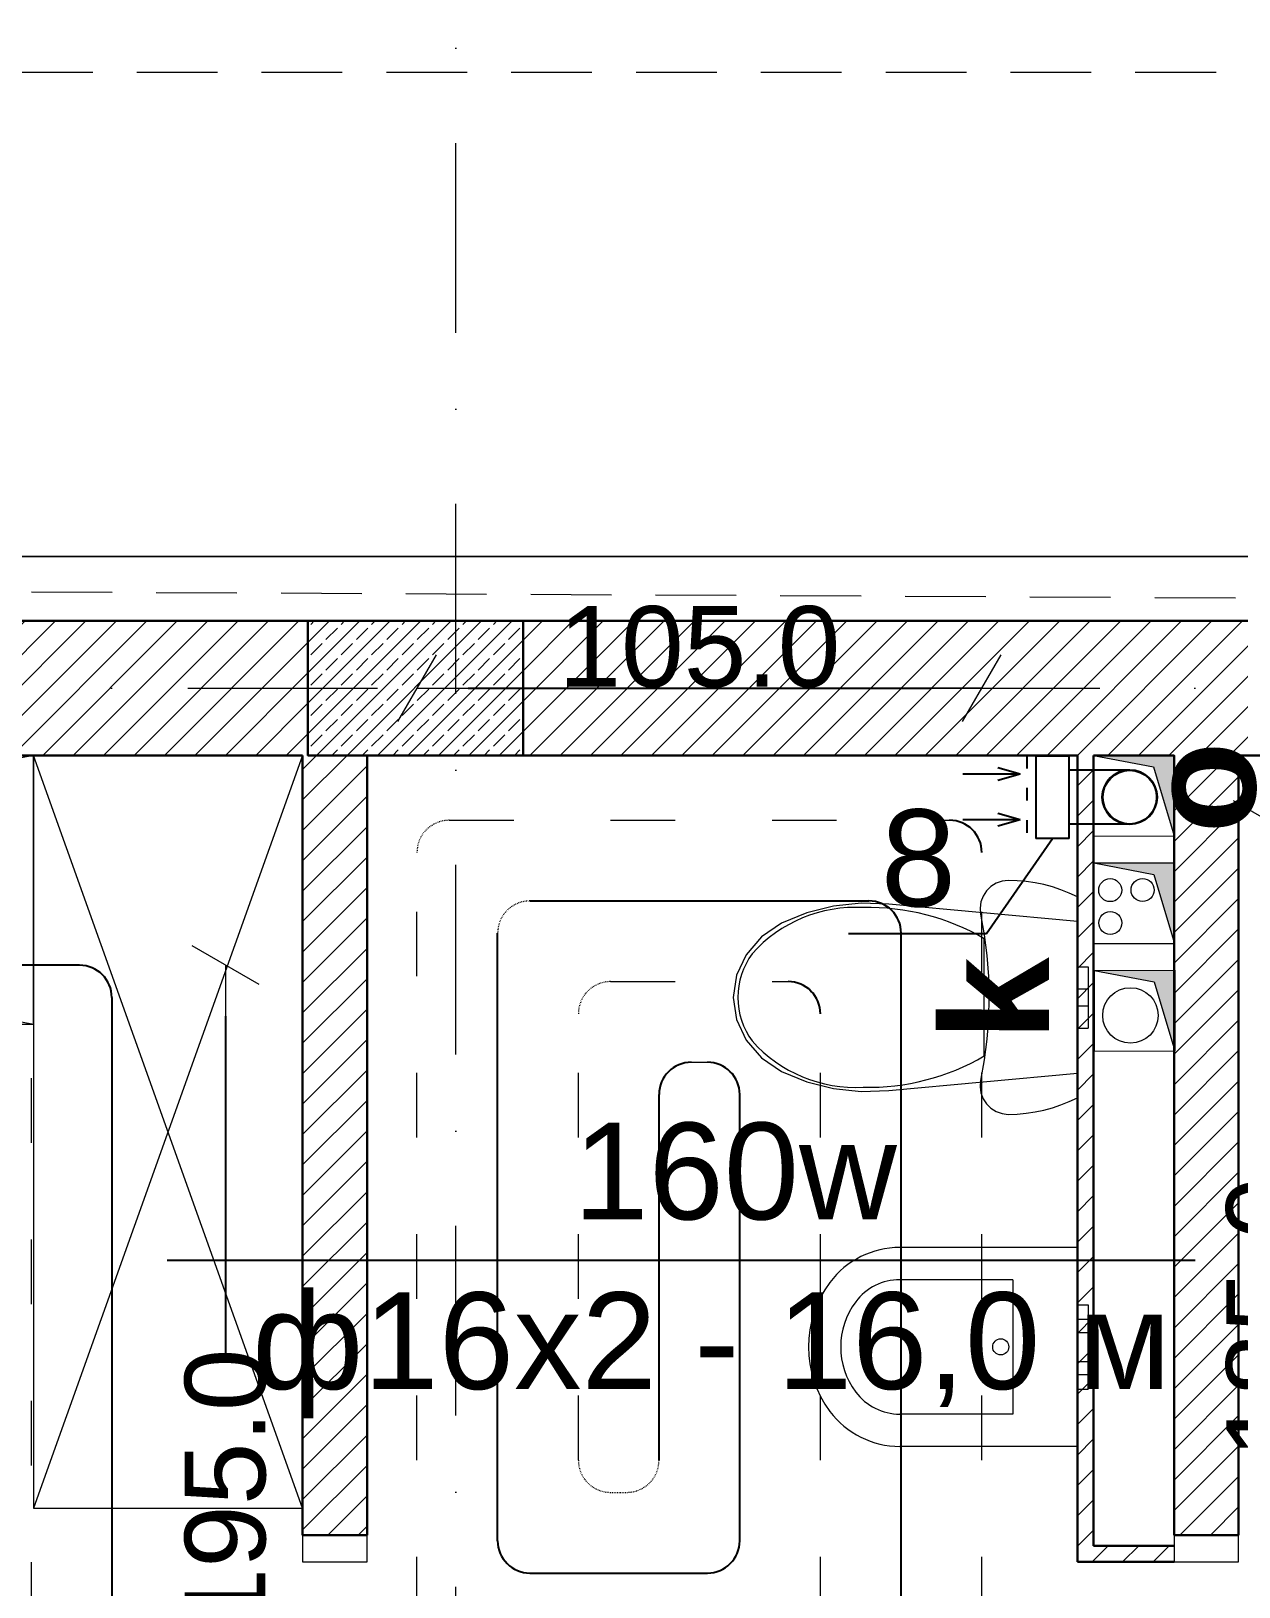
# Model space of a CAD drawing. Header units: centimetres. Extents: x 5906 to 32017, y -966 to 7982.
# Drawn here: x 16408.4 to 16632.9, y 5618.7 to 5908 of the extents above; entities that cross this region are included whole.
import ezdxf

# ---------------------------------------------------------------- set-up
doc = ezdxf.new("R2010")
doc.units = ezdxf.units.CM
doc.header["$MEASUREMENT"] = 0
for name, pattern in [('ACAD_ISO03W100', [30, 12, -18]), ('ACAD_ISO06W100', [37.5, 24, -3, 0.5, -3, 0.5, -3, 0.5, -3]), ('Dashed', [23.2, 15, -8.2]), ('Dot & Dashed', [67.027776, 35.277777, -17.638888, 0, -14.111111])]:
    doc.linetypes.add(name, pattern=pattern)
for name, color, linetype in [('ARCH', 7, 'Continuous'), ('OV2', 2, 'ACAD_ISO06W100'), ('OV_1', 2, 'Continuous'), ('размери', 7, 'Continuous')]:
    doc.layers.add(name, color=color, linetype=linetype)
for name, color, linetype, lineweight in [('fill_Pen_No__254', 254, 'Continuous', 13), ('fill_Pen_No__7', 7, 'Continuous', 5), ('fill_Pen_No__82', 253, 'Continuous', 13), ('OV_2', 2, 'ACAD_ISO03W100', 20), ('колони_Pen_No__1', 7, 'Continuous', 30), ('обзавеждане_Pen_No__4', 102, 'Continuous', 15), ('ОГРАНИЧИТЕЛНИ_ЛИНИИ_Pen_No__20', 1, 'Continuous', 13), ('оси_Pen_No__4', 102, 'Continuous', 15), ('отвори_Pen_No__5', 150, 'Continuous', 13), ('отвори_Pen_No__6', 5, 'Continuous', 13), ('плочи_Pen_No__41', 7, 'Continuous', 13), ('покрив_Pen_No__21', 7, 'Continuous', 13), ('стени_Pen_No__1', 7, 'Continuous', 30), ('стени_Pen_No__23', 30, 'Continuous', 13), ('стени_Pen_No__3', 30, 'Continuous', 20)]:
    doc.layers.add(name, color=color, linetype=linetype, lineweight=lineweight)
doc.styles.add('GENERATED_STYLE_1', font='arial.ttf')
doc.styles.add('GENERATED_STYLE_148', font='arial.ttf')
doc.styles.add('GENERATED_STYLE_5', font='arialbd.ttf')
doc.dimstyles.new('GENERATED_STYLE__1', dxfattribs={"dimtxt": 15, "dimasz": 9.5, "dimexe": 0.18, "dimexo": 0.0625, "dimgap": 0, "dimtad": 1, "dimdec": 1, "dimzin": 0, "dimdsep": 46, "dimtxsty": 'GENERATED_STYLE_1', "dimblk": 'ARROWHEAD_2', "dimblk1": 'ARROWHEAD_2', "dimblk2": 'ARROWHEAD_2', "dimcen": 0.09, "dimse1": 1, "dimse2": 1, "dimclrd": 151, "dimclre": 151, "dimclrt": 7, "dimazin": 0, "dimtfac": 1, "dimtdec": 4, "dimtmove": 0, "dimatfit": 3, "dimfxl": 1, "dimtolj": 1, "dimtzin": 0, "dimarcsym": 0})
doc.dimstyles.new('GENERATED_STYLE__2', dxfattribs={"dimtxt": 15, "dimasz": 9.5, "dimexe": 0.18, "dimexo": 0.0625, "dimgap": 0, "dimtad": 1, "dimtih": 1, "dimtoh": 1, "dimdec": 1, "dimzin": 0, "dimdsep": 46, "dimtxsty": 'GENERATED_STYLE_1', "dimblk": 'ARROWHEAD_2', "dimblk1": 'ARROWHEAD_2', "dimblk2": 'ARROWHEAD_2', "dimcen": 0.09, "dimse1": 1, "dimse2": 1, "dimclrd": 151, "dimclre": 151, "dimclrt": 7, "dimazin": 0, "dimtfac": 1, "dimtdec": 4, "dimtmove": 0, "dimatfit": 3, "dimfxl": 1, "dimtolj": 1, "dimtzin": 0, "dimarcsym": 0})
pattern_1 = [(45, (8612.932, 5097.604), (-2.8284271, 2.8284271), [])]

# ---------------------------------------------------------------- blocks, each defined once
blk = doc.blocks.new('ARROWHEAD_2')
at = {"color": 0, "linetype": 'Continuous', "lineweight": 0}
for p, q in [((-0.378, -0.655), (0.378, 0.655)), ((0, 0), (-1, 0))]:
    blk.add_line(p, q, dxfattribs=at)
blk = doc.blocks.new('*D521')
at = {"layer": 'DEFPOINTS', "color": 0, "linetype": 'Continuous', "transparency": 16777216}
for p in [(16352.37, 5773.28), (16991.62, 5773.28), (17002.12, 5603.28)]:
    blk.add_point(p, dxfattribs=at)
at = {"layer": 'размери', "color": 151, "linetype": 'Continuous', "lineweight": -2, "transparency": 16777216}
for p, q in [((16991.62, 5763.78), (16991.62, 5712.82)), ((16991.62, 5612.78), (16991.62, 5663.67))]:
    blk.add_line(p, q, dxfattribs=at)
at = {"layer": 'размери', "color": 151, "linetype": 'Continuous', "lineweight": -2, "transparency": 16777216, "xscale": 9.5, "yscale": 9.5, "zscale": 9.5}
for p, rotation in [((16991.62, 5773.28), 90), ((16991.62, 5603.28), 270)]:
    blk.add_blockref('ARROWHEAD_2', p, dxfattribs=dict(at, rotation=rotation))
at = {"layer": 'размери', "color": 7, "linetype": 'Continuous', "lineweight": 13, "transparency": 16777216, "insert": (16991.62, 5688.24), "char_height": 15, "attachment_point": 5, "rotation": 90, "style": 'GENERATED_STYLE_1'}
blk.add_mtext('\\A1;170.0', dxfattribs=at)
blk = doc.blocks.new('*D522')
at = {"layer": 'DEFPOINTS', "color": 0, "linetype": 'Continuous', "transparency": 16777216}
for p in [(16352.37, 5810.28), (16991.62, 5810.28), (16352.37, 5773.28)]:
    blk.add_point(p, dxfattribs=at)
at = {"layer": 'размери', "color": 151, "linetype": 'Continuous', "lineweight": -2, "transparency": 16777216}
blk.add_line((16991.62, 5782.78), (16991.62, 5800.78), dxfattribs=at)
at = {"layer": 'размери', "color": 151, "linetype": 'Continuous', "lineweight": -2, "transparency": 16777216, "xscale": 9.5, "yscale": 9.5, "zscale": 9.5}
for p, rotation in [((16991.62, 5810.28), 90), ((16991.62, 5773.28), 270)]:
    blk.add_blockref('ARROWHEAD_2', p, dxfattribs=dict(at, rotation=rotation))
at = {"layer": 'размери', "color": 7, "linetype": 'Continuous', "lineweight": 13, "transparency": 16777216, "insert": (16991.62, 5791.78), "char_height": 15, "attachment_point": 5, "rotation": 90, "style": 'GENERATED_STYLE_1'}
blk.add_mtext('\\A1;37.0', dxfattribs=at)
blk = doc.blocks.new('*D559')
at = {"layer": 'DEFPOINTS', "color": 0, "linetype": 'Continuous', "transparency": 16777216}
for p in [(17129.87, 6051.13), (17129.87, 5818.53), (15274.87, 5458.53)]:
    blk.add_point(p, dxfattribs=at)
at = {"layer": 'размери', "color": 151, "linetype": 'Continuous', "lineweight": -2, "transparency": 16777216}
blk.add_line((15284.37, 6051.13), (17120.37, 6051.13), dxfattribs=at)
at = {"layer": 'размери', "color": 151, "linetype": 'Continuous', "lineweight": -2, "transparency": 16777216, "xscale": 9.5, "yscale": 9.5, "zscale": 9.5, "rotation": 180}
blk.add_blockref('ARROWHEAD_2', (15274.87, 6051.13), dxfattribs=at)
at = {"layer": 'размери', "color": 151, "linetype": 'Continuous', "lineweight": -2, "transparency": 16777216, "xscale": 9.5, "yscale": 9.5, "zscale": 9.5}
blk.add_blockref('ARROWHEAD_2', (17129.87, 6051.13), dxfattribs=at)
at = {"layer": 'размери', "color": 7, "linetype": 'Continuous', "lineweight": 13, "transparency": 16777216, "insert": (16202.37, 6058.78), "char_height": 15, "attachment_point": 5, "style": 'GENERATED_STYLE_1'}
blk.add_mtext('\\A1;1855.0', dxfattribs=at)
blk = doc.blocks.new('*D561')
at = {"layer": 'DEFPOINTS', "color": 0, "linetype": 'Continuous', "transparency": 16777216}
for p in [(17129.87, 6021.13), (15574.87, 5818.53), (17129.87, 5818.53)]:
    blk.add_point(p, dxfattribs=at)
at = {"layer": 'размери', "color": 151, "linetype": 'Continuous', "lineweight": -2, "transparency": 16777216}
blk.add_line((15584.37, 6021.13), (17120.37, 6021.13), dxfattribs=at)
at = {"layer": 'размери', "color": 151, "linetype": 'Continuous', "lineweight": -2, "transparency": 16777216, "xscale": 9.5, "yscale": 9.5, "zscale": 9.5, "rotation": 180}
blk.add_blockref('ARROWHEAD_2', (15574.87, 6021.13), dxfattribs=at)
at = {"layer": 'размери', "color": 151, "linetype": 'Continuous', "lineweight": -2, "transparency": 16777216, "xscale": 9.5, "yscale": 9.5, "zscale": 9.5}
blk.add_blockref('ARROWHEAD_2', (17129.87, 6021.13), dxfattribs=at)
at = {"layer": 'размери', "color": 7, "linetype": 'Continuous', "lineweight": 13, "transparency": 16777216, "insert": (16352.37, 6028.78), "char_height": 15, "attachment_point": 5, "style": 'GENERATED_STYLE_1'}
blk.add_mtext('\\A1;1555.0', dxfattribs=at)
blk = doc.blocks.new('*D568')
at = {"layer": 'DEFPOINTS', "color": 0, "linetype": 'Continuous', "transparency": 16777216}
for p in [(16458.87, 5991.13), (16098.87, 5626.03), (16458.87, 5626.03)]:
    blk.add_point(p, dxfattribs=at)
at = {"layer": 'размери', "color": 151, "linetype": 'Continuous', "lineweight": -2, "transparency": 16777216}
blk.add_line((16108.37, 5991.13), (16449.37, 5991.13), dxfattribs=at)
at = {"layer": 'размери', "color": 151, "linetype": 'Continuous', "lineweight": -2, "transparency": 16777216, "xscale": 9.5, "yscale": 9.5, "zscale": 9.5, "rotation": 180}
blk.add_blockref('ARROWHEAD_2', (16098.87, 5991.13), dxfattribs=at)
at = {"layer": 'размери', "color": 151, "linetype": 'Continuous', "lineweight": -2, "transparency": 16777216, "xscale": 9.5, "yscale": 9.5, "zscale": 9.5}
blk.add_blockref('ARROWHEAD_2', (16458.87, 5991.13), dxfattribs=at)
at = {"layer": 'размери', "color": 7, "linetype": 'Continuous', "lineweight": 13, "transparency": 16777216, "insert": (16267.4, 5998.79), "char_height": 15, "attachment_point": 5, "style": 'GENERATED_STYLE_1'}
blk.add_mtext('\\A1;360.0', dxfattribs=at)
blk = doc.blocks.new('*D569')
at = {"layer": 'DEFPOINTS', "color": 0, "linetype": 'Continuous', "transparency": 16777216}
for p in [(16470.87, 5991.13), (16458.87, 5626.03), (16470.87, 5626.03)]:
    blk.add_point(p, dxfattribs=at)
at = {"layer": 'размери', "color": 151, "linetype": 'Continuous', "lineweight": -2, "transparency": 16777216}
for p, q in [((16449.37, 5991.13), (16402.37, 5991.13)), ((16470.87, 5991.13), (16458.87, 5991.13)), ((16480.37, 5991.13), (16489.87, 5991.13))]:
    blk.add_line(p, q, dxfattribs=at)
at = {"layer": 'размери', "color": 151, "linetype": 'Continuous', "lineweight": -2, "transparency": 16777216, "xscale": 9.5, "yscale": 9.5, "zscale": 9.5}
blk.add_blockref('ARROWHEAD_2', (16458.87, 5991.13), dxfattribs=at)
at = {"layer": 'размери', "color": 151, "linetype": 'Continuous', "lineweight": -2, "transparency": 16777216, "xscale": 9.5, "yscale": 9.5, "zscale": 9.5, "rotation": 180}
blk.add_blockref('ARROWHEAD_2', (16470.87, 5991.13), dxfattribs=at)
at = {"layer": 'размери', "color": 7, "linetype": 'Continuous', "lineweight": 13, "transparency": 16777216, "insert": (16421.12, 5998.78), "char_height": 15, "attachment_point": 5, "style": 'GENERATED_STYLE_1'}
blk.add_mtext('\\A1;12.0', dxfattribs=at)
blk = doc.blocks.new('*D570')
at = {"layer": 'DEFPOINTS', "color": 0, "linetype": 'Continuous', "transparency": 16777216}
for p in [(16620.87, 5991.13), (16470.87, 5626.03), (16620.87, 5626.03)]:
    blk.add_point(p, dxfattribs=at)
at = {"layer": 'размери', "color": 151, "linetype": 'Continuous', "lineweight": -2, "transparency": 16777216}
blk.add_line((16480.37, 5991.13), (16611.37, 5991.13), dxfattribs=at)
at = {"layer": 'размери', "color": 151, "linetype": 'Continuous', "lineweight": -2, "transparency": 16777216, "xscale": 9.5, "yscale": 9.5, "zscale": 9.5, "rotation": 180}
blk.add_blockref('ARROWHEAD_2', (16470.87, 5991.13), dxfattribs=at)
at = {"layer": 'размери', "color": 151, "linetype": 'Continuous', "lineweight": -2, "transparency": 16777216, "xscale": 9.5, "yscale": 9.5, "zscale": 9.5}
blk.add_blockref('ARROWHEAD_2', (16620.87, 5991.13), dxfattribs=at)
at = {"layer": 'размери', "color": 7, "linetype": 'Continuous', "lineweight": 13, "transparency": 16777216, "insert": (16534.4, 5998.78), "char_height": 15, "attachment_point": 5, "style": 'GENERATED_STYLE_1'}
blk.add_mtext('\\A1;150.0', dxfattribs=at)
blk = doc.blocks.new('*D571')
at = {"layer": 'DEFPOINTS', "color": 0, "linetype": 'Continuous', "transparency": 16777216}
for p in [(16632.87, 5991.13), (16620.87, 5626.03), (16632.87, 5626.03)]:
    blk.add_point(p, dxfattribs=at)
at = {"layer": 'размери', "color": 151, "linetype": 'Continuous', "lineweight": -2, "transparency": 16777216}
for p, q in [((16611.37, 5991.13), (16564.37, 5991.13)), ((16632.87, 5991.13), (16620.87, 5991.13)), ((16642.37, 5991.13), (16651.87, 5991.13))]:
    blk.add_line(p, q, dxfattribs=at)
at = {"layer": 'размери', "color": 151, "linetype": 'Continuous', "lineweight": -2, "transparency": 16777216, "xscale": 9.5, "yscale": 9.5, "zscale": 9.5}
blk.add_blockref('ARROWHEAD_2', (16620.87, 5991.13), dxfattribs=at)
at = {"layer": 'размери', "color": 151, "linetype": 'Continuous', "lineweight": -2, "transparency": 16777216, "xscale": 9.5, "yscale": 9.5, "zscale": 9.5, "rotation": 180}
blk.add_blockref('ARROWHEAD_2', (16632.87, 5991.13), dxfattribs=at)
at = {"layer": 'размери', "color": 7, "linetype": 'Continuous', "lineweight": 13, "transparency": 16777216, "insert": (16583.12, 5998.78), "char_height": 15, "attachment_point": 5, "style": 'GENERATED_STYLE_1'}
blk.add_mtext('\\A1;12.0', dxfattribs=at)
blk = doc.blocks.new('*D572')
at = {"layer": 'DEFPOINTS', "color": 0, "linetype": 'Continuous', "transparency": 16777216}
for p in [(16822.87, 5991.13), (16632.87, 5626.03), (16822.87, 5626.03)]:
    blk.add_point(p, dxfattribs=at)
at = {"layer": 'размери', "color": 151, "linetype": 'Continuous', "lineweight": -2, "transparency": 16777216}
blk.add_line((16642.37, 5991.13), (16813.37, 5991.13), dxfattribs=at)
at = {"layer": 'размери', "color": 151, "linetype": 'Continuous', "lineweight": -2, "transparency": 16777216, "xscale": 9.5, "yscale": 9.5, "zscale": 9.5, "rotation": 180}
blk.add_blockref('ARROWHEAD_2', (16632.87, 5991.13), dxfattribs=at)
at = {"layer": 'размери', "color": 151, "linetype": 'Continuous', "lineweight": -2, "transparency": 16777216, "xscale": 9.5, "yscale": 9.5, "zscale": 9.5}
blk.add_blockref('ARROWHEAD_2', (16822.87, 5991.13), dxfattribs=at)
at = {"layer": 'размери', "color": 7, "linetype": 'Continuous', "lineweight": 13, "transparency": 16777216, "insert": (16716.4, 5998.78), "char_height": 15, "attachment_point": 5, "style": 'GENERATED_STYLE_1'}
blk.add_mtext('\\A1;190.0', dxfattribs=at)
blk = doc.blocks.new('*D580')
at = {"layer": 'DEFPOINTS', "color": 0, "linetype": 'Continuous', "transparency": 16777216}
for p in [(16677.87, 5961.13), (15799.87, 5830.53), (16677.87, 5830.53)]:
    blk.add_point(p, dxfattribs=at)
at = {"layer": 'размери', "color": 151, "linetype": 'Continuous', "lineweight": -2, "transparency": 16777216}
blk.add_line((15809.37, 5961.13), (16668.37, 5961.13), dxfattribs=at)
at = {"layer": 'размери', "color": 151, "linetype": 'Continuous', "lineweight": -2, "transparency": 16777216, "xscale": 9.5, "yscale": 9.5, "zscale": 9.5, "rotation": 180}
blk.add_blockref('ARROWHEAD_2', (15799.87, 5961.13), dxfattribs=at)
at = {"layer": 'размери', "color": 151, "linetype": 'Continuous', "lineweight": -2, "transparency": 16777216, "xscale": 9.5, "yscale": 9.5, "zscale": 9.5}
blk.add_blockref('ARROWHEAD_2', (16677.87, 5961.13), dxfattribs=at)
at = {"layer": 'размери', "color": 7, "linetype": 'Continuous', "lineweight": 13, "transparency": 16777216, "insert": (16238.84, 5968.78), "char_height": 15, "attachment_point": 5, "style": 'GENERATED_STYLE_1'}
blk.add_mtext('\\A1;878.0', dxfattribs=at)
blk = doc.blocks.new('*D651')
at = {"layer": 'DEFPOINTS', "color": 0, "linetype": 'Continuous', "transparency": 16777216}
for p in [(14830.2, 5798.28), (15527.74, 5798.28), (16427.74, 4323.28)]:
    blk.add_point(p, dxfattribs=at)
at = {"layer": 'размери', "color": 151, "linetype": 'Continuous', "lineweight": -2, "transparency": 16777216}
for p, q in [((14830.2, 5788.78), (14830.2, 5091.18)), ((14830.2, 4332.78), (14830.2, 5030.37))]:
    blk.add_line(p, q, dxfattribs=at)
at = {"layer": 'размери', "color": 151, "linetype": 'Continuous', "lineweight": -2, "transparency": 16777216, "xscale": 9.5, "yscale": 9.5, "zscale": 9.5}
for p, rotation in [((14830.2, 5798.28), 90), ((14830.2, 4323.28), 270)]:
    blk.add_blockref('ARROWHEAD_2', p, dxfattribs=dict(at, rotation=rotation))
at = {"layer": 'размери', "color": 7, "linetype": 'Continuous', "lineweight": 13, "transparency": 16777216, "insert": (14830.2, 5060.77), "char_height": 15, "attachment_point": 5, "rotation": 90, "style": 'GENERATED_STYLE_1'}
blk.add_mtext('\\A1;1475.0', dxfattribs=at)
blk = doc.blocks.new('*D913')
at = {"layer": 'DEFPOINTS', "color": 0, "linetype": 'Continuous', "transparency": 16777216}
for p in [(16579.14, 5761.22), (16638.17, 5761.22), (16579.14, 5576.22)]:
    blk.add_point(p, dxfattribs=at)
at = {"layer": 'размери', "color": 151, "linetype": 'Continuous', "lineweight": -2, "transparency": 16777216}
for p, q in [((16638.17, 5751.72), (16638.17, 5693.3)), ((16638.17, 5585.72), (16638.17, 5644.14))]:
    blk.add_line(p, q, dxfattribs=at)
at = {"layer": 'размери', "color": 151, "linetype": 'Continuous', "lineweight": -2, "transparency": 16777216, "xscale": 9.5, "yscale": 9.5, "zscale": 9.5}
for p, rotation in [((16638.17, 5761.22), 90), ((16638.17, 5576.22), 270)]:
    blk.add_blockref('ARROWHEAD_2', p, dxfattribs=dict(at, rotation=rotation))
at = {"layer": 'размери', "color": 7, "linetype": 'Continuous', "lineweight": 13, "transparency": 16777216, "insert": (16638.17, 5668.72), "char_height": 15, "attachment_point": 5, "rotation": 90, "style": 'GENERATED_STYLE_1'}
blk.add_mtext('\\A1;185.0', dxfattribs=at)
blk = doc.blocks.new('*D914')
at = {"layer": 'DEFPOINTS', "color": 0, "linetype": 'Continuous', "transparency": 16777216}
for p in [(16417.43, 5734.26), (16444.58, 5734.26), (16417.43, 5539.26)]:
    blk.add_point(p, dxfattribs=at)
at = {"layer": 'размери', "color": 151, "linetype": 'Continuous', "lineweight": -2, "transparency": 16777216}
for p, q in [((16444.58, 5724.76), (16444.58, 5661.33)), ((16444.58, 5548.76), (16444.58, 5612.18))]:
    blk.add_line(p, q, dxfattribs=at)
at = {"layer": 'размери', "color": 151, "linetype": 'Continuous', "lineweight": -2, "transparency": 16777216, "xscale": 9.5, "yscale": 9.5, "zscale": 9.5}
for p, rotation in [((16444.58, 5734.26), 90), ((16444.58, 5539.26), 270)]:
    blk.add_blockref('ARROWHEAD_2', p, dxfattribs=dict(at, rotation=rotation))
at = {"layer": 'размери', "color": 7, "linetype": 'Continuous', "lineweight": 13, "transparency": 16777216, "insert": (16444.58, 5636.76), "char_height": 15, "attachment_point": 5, "rotation": 90, "style": 'GENERATED_STYLE_1'}
blk.add_mtext('\\A1;195.0', dxfattribs=at)
blk = doc.blocks.new('*D915')
at = {"layer": 'DEFPOINTS', "color": 0, "linetype": 'Continuous', "transparency": 16777216}
for p in [(16585.14, 5785.78), (16480.14, 5755.22), (16585.14, 5755.22)]:
    blk.add_point(p, dxfattribs=at)
at = {"layer": 'размери', "color": 151, "linetype": 'Continuous', "lineweight": -2, "transparency": 16777216}
blk.add_line((16489.64, 5785.78), (16575.64, 5785.78), dxfattribs=at)
at = {"layer": 'размери', "color": 151, "linetype": 'Continuous', "lineweight": -2, "transparency": 16777216, "xscale": 9.5, "yscale": 9.5, "zscale": 9.5, "rotation": 180}
blk.add_blockref('ARROWHEAD_2', (16480.14, 5785.78), dxfattribs=at)
at = {"layer": 'размери', "color": 151, "linetype": 'Continuous', "lineweight": -2, "transparency": 16777216, "xscale": 9.5, "yscale": 9.5, "zscale": 9.5}
blk.add_blockref('ARROWHEAD_2', (16585.14, 5785.78), dxfattribs=at)
at = {"layer": 'размери', "color": 7, "linetype": 'Continuous', "lineweight": 13, "transparency": 16777216, "insert": (16532.64, 5793.44), "char_height": 15, "attachment_point": 5, "style": 'GENERATED_STYLE_1'}
blk.add_mtext('\\A1;105.0', dxfattribs=at)

msp = doc.modelspace()

# ---------------------------------------------------------------- hatches: boundary and pattern name
at = {"layer": 'fill_Pen_No__254', "linetype": 'Continuous', "lineweight": 13}
for points in [[(16605.874, 5773.281), (16617.082, 5771.162), (16620.922, 5758.328), (16620.874, 5773.328)], [(16605.938, 5753.281), (16617.146, 5751.163), (16620.985, 5738.329), (16620.938, 5753.328)], [(16606.001, 5733.281), (16617.209, 5731.163), (16621.049, 5718.329), (16621.001, 5733.329)]]:
    msp.add_hatch(color=254, dxfattribs=at).paths.add_polyline_path(points)
at = {"layer": 'fill_Pen_No__7', "linetype": 'Continuous', "lineweight": 5}
h = msp.add_hatch(dxfattribs=at)
h.set_pattern_fill('SOLID___DASHED', style=0, pattern_type=2)
h.set_pattern_definition([(45, (8612.932, 5097.604), (-2.8284271, 2.8284271), []), (45, (8611.5178, 5099.018), (-2.8284271, 2.8284271), [3, -1])])
h.paths.add_polyline_path([(16459.874, 5798.283), (16459.874, 5773.283), (16499.874, 5773.283), (16499.874, 5798.283)])
at = {"layer": 'fill_Pen_No__82', "linetype": 'Continuous', "lineweight": 13}
h = msp.add_hatch(dxfattribs=at)
h.set_pattern_fill('COMMON_BRICK', color=253, style=0, pattern_type=2)
h.set_pattern_definition(pattern_1)
h.paths.add_polyline_path([(16098.874, 5773.283), (16459.874, 5773.283), (16459.874, 5798.283), (16098.874, 5798.283)])
h = msp.add_hatch(dxfattribs=at)
h.set_pattern_fill('COMMON_BRICK', color=253, style=0, pattern_type=2)
h.set_pattern_definition(pattern_1)
h.paths.add_polyline_path([(16499.874, 5773.283), (16677.872, 5773.283), (16677.872, 5798.283), (16499.874, 5798.283)])
h = msp.add_hatch(dxfattribs=at)
h.set_pattern_fill('COMMON_BRICK', color=253, style=0, pattern_type=2)
h.set_pattern_definition(pattern_1)
h.paths.add_polyline_path([(16458.874, 5628.283), (16470.874, 5628.283), (16470.874, 5773.283), (16458.874, 5773.283)])
h = msp.add_hatch(dxfattribs=at)
h.set_pattern_fill('COMMON_BRICK', color=253, style=0, pattern_type=2)
h.set_pattern_definition(pattern_1)
h.paths.add_polyline_path([(16602.914, 5773.283), (16602.913, 5626.283), (16605.913, 5626.283), (16605.914, 5773.283)])
h = msp.add_hatch(dxfattribs=at)
h.set_pattern_fill('COMMON_BRICK', color=253, style=0, pattern_type=2)
h.set_pattern_definition(pattern_1)
h.paths.add_polyline_path([(16632.874, 5773.283), (16620.874, 5773.283), (16620.874, 5628.283), (16632.874, 5628.283)])
h = msp.add_hatch(dxfattribs=at)
h.set_pattern_fill('COMMON_BRICK', color=253, style=0, pattern_type=2)
h.set_pattern_definition(pattern_1)
h.paths.add_polyline_path([(16605.913, 5626.283), (16602.913, 5623.283), (16605.913, 5623.283)])
h = msp.add_hatch(dxfattribs=at)
h.set_pattern_fill('COMMON_BRICK', color=253, style=0, pattern_type=2)
h.set_pattern_definition(pattern_1)
h.paths.add_polyline_path([(16602.913, 5626.283), (16602.913, 5623.283), (16605.913, 5626.283)])
h = msp.add_hatch(dxfattribs=at)
h.set_pattern_fill('COMMON_BRICK', color=253, style=0, pattern_type=2)
h.set_pattern_definition(pattern_1)
h.paths.add_polyline_path([(16605.913, 5623.283), (16620.874, 5623.283), (16620.874, 5626.283), (16605.913, 5626.283)])

# ---------------------------------------------------------------- linework, layer by layer
at = {"layer": 'ARCH', "linetype": 'ByBlock'}
for p, q in [((16592.27, 5769.79), (16581.628, 5769.79)), ((16592.27, 5769.79), (16588.15, 5770.992)), ((16592.27, 5769.79), (16588.15, 5768.588)), ((16592.27, 5761.306), (16581.628, 5761.306)), ((16592.27, 5761.306), (16588.15, 5762.508)), ((16592.27, 5761.306), (16588.15, 5760.104)), ((16585.988, 5740.135), (16598.289, 5757.833)), ((16560.372, 5740.15), (16585.988, 5740.135)), ((16624.822, 5679.378), (16433.707, 5679.378))]:
    msp.add_line(p, q, dxfattribs=at)
at = {"layer": 'OV2', "linetype": 'ACAD_ISO03W100', "ltscale": 0.2}
msp.add_line((16593.483, 5773.266), (16593.483, 5758.287), dxfattribs=at)
at = {"layer": 'OV_1'}
for p, q in [((16595.2, 5773.213), (16595.2, 5757.833)), ((16595.2, 5773.213), (16601.379, 5773.213)), ((16601.379, 5757.833), (16601.379, 5773.213)), ((16612.636, 5770.523), (16601.379, 5770.523)), ((16612.636, 5760.524), (16601.379, 5760.524)), ((16601.379, 5757.833), (16595.2, 5757.833)), ((16501.144, 5746.221), (16564.144, 5746.221)), ((16495.144, 5627.221), (16495.144, 5740.221)), ((16570.144, 5597.221), (16570.144, 5740.221)), ((16417.427, 5734.257), (16129.427, 5734.257)), ((16423.427, 5728.257), (16423.427, 5545.257)), ((16525.144, 5642.221), (16525.144, 5710.221)), ((16540.144, 5627.221), (16540.144, 5710.221)), ((16501.144, 5621.221), (16534.144, 5621.221))]:
    msp.add_line(p, q, dxfattribs=at)
msp.add_circle((16612.635, 5765.523), 5, dxfattribs=at)
for centre, start, end in [((16579.144, 5755.221), 0, 90), ((16564.144, 5740.221), 0, 90), ((16417.427, 5728.257), 0, 90), ((16549.144, 5725.221), 0, 90), ((16531.144, 5710.221), 90, 180), ((16534.144, 5710.221), 0, 90), ((16501.144, 5627.221), 180, 270), ((16534.144, 5627.221), 270, 0)]:
    msp.add_arc(centre, 6, start, end, dxfattribs=at)
at = {"layer": 'OV_2', "linetype": 'ACAD_ISO03W100'}
for p, q in [((16486.144, 5761.221), (16579.144, 5761.221)), ((16480.144, 5612.221), (16480.144, 5755.221)), ((16585.144, 5582.221), (16585.144, 5755.221)), ((16516.144, 5731.221), (16549.144, 5731.221)), ((16510.144, 5642.221), (16510.144, 5725.221)), ((16555.144, 5612.221), (16555.144, 5725.221)), ((16531.144, 5716.221), (16534.144, 5716.221)), ((16408.427, 5713.257), (16408.427, 5560.257))]:
    msp.add_line(p, q, dxfattribs=at)
at = {"layer": 'OV_2', "ltscale": 0.01}
msp.add_line((16516.144, 5636.221), (16519.144, 5636.221), dxfattribs=at)
at = {"layer": 'OV_2', "linetype": 'ACAD_ISO03W100', "ltscale": 0.01}
for centre, start, end in [((16486.144, 5755.221), 90, 180), ((16501.144, 5740.221), 90, 180), ((16516.144, 5725.221), 90, 180), ((16516.144, 5642.221), 180, 270), ((16519.144, 5642.221), 270, 0)]:
    msp.add_arc(centre, 6, start, end, dxfattribs=at)
at = {"layer": 'колони_Pen_No__1', "color": 7, "linetype": 'Continuous', "lineweight": 30}
msp.add_lwpolyline([(16459.874, 5798.283), (16499.874, 5798.283), (16499.874, 5773.283), (16459.874, 5773.283)], close=True, dxfattribs=at)
at = {"layer": 'обзавеждане_Pen_No__4', "color": 102, "linetype": 'Continuous', "lineweight": 15}
for p, q in [((16148.874, 5773.282), (16408.874, 5723.282)), ((16408.874, 5773.282), (16148.874, 5723.282)), ((16458.874, 5773.283), (16408.874, 5633.283)), ((16458.874, 5633.283), (16408.874, 5773.283)), ((16585.609, 5728.281), (16585.609, 5739.175)), ((16602.914, 5733.981), (16602.914, 5732.311)), ((16602.914, 5733.981), (16604.914, 5733.981)), ((16602.914, 5732.311), (16602.914, 5729.881)), ((16604.914, 5733.981), (16604.914, 5732.311)), ((16604.914, 5732.311), (16604.914, 5729.881)), ((16602.914, 5729.881), (16602.914, 5729.412)), ((16602.914, 5729.881), (16604.914, 5729.881)), ((16602.914, 5729.412), (16602.914, 5728.281)), ((16604.914, 5729.881), (16604.914, 5729.412)), ((16604.914, 5729.412), (16604.914, 5728.281)), ((16585.609, 5717.387), (16585.609, 5728.281)), ((16602.914, 5728.281), (16602.914, 5727.149)), ((16602.914, 5727.149), (16602.914, 5726.681)), ((16602.914, 5726.681), (16604.914, 5726.681)), ((16602.914, 5726.681), (16602.914, 5724.25)), ((16604.914, 5728.281), (16604.914, 5727.149)), ((16604.914, 5727.149), (16604.914, 5726.681)), ((16604.914, 5726.681), (16604.914, 5724.25)), ((16602.914, 5724.25), (16602.914, 5722.581)), ((16604.914, 5724.25), (16604.914, 5722.581)), ((16602.914, 5722.581), (16604.914, 5722.581)), ((16602.913, 5681.783), (16569.913, 5681.783)), ((16602.913, 5644.783), (16602.913, 5681.783)), ((16590.913, 5675.783), (16569.913, 5675.783)), ((16590.913, 5675.783), (16590.913, 5650.783)), ((16602.913, 5671.133), (16602.913, 5670.737)), ((16602.913, 5671.133), (16604.913, 5671.133)), ((16602.913, 5670.737), (16602.913, 5669.783)), ((16604.913, 5671.133), (16604.913, 5670.737)), ((16604.913, 5670.737), (16604.913, 5669.783)), ((16602.913, 5669.783), (16602.913, 5668.828)), ((16602.913, 5668.828), (16602.913, 5668.433)), ((16602.913, 5668.433), (16604.913, 5668.433)), ((16604.913, 5669.783), (16604.913, 5668.828)), ((16604.913, 5668.828), (16604.913, 5668.433)), ((16602.913, 5665.983), (16602.913, 5665.192)), ((16602.913, 5665.983), (16604.913, 5665.983)), ((16602.913, 5665.192), (16602.913, 5663.283)), ((16604.913, 5665.983), (16604.913, 5665.192)), ((16604.913, 5665.192), (16604.913, 5663.283)), ((16602.913, 5663.283), (16602.913, 5661.374)), ((16604.913, 5663.283), (16604.913, 5661.374)), ((16602.913, 5661.374), (16602.913, 5660.583)), ((16602.913, 5660.583), (16604.913, 5660.583)), ((16604.913, 5661.374), (16604.913, 5660.583)), ((16602.913, 5658.133), (16602.913, 5657.737)), ((16602.913, 5658.133), (16604.913, 5658.133)), ((16602.913, 5657.737), (16602.913, 5656.783)), ((16602.913, 5656.783), (16602.913, 5655.828)), ((16604.913, 5658.133), (16604.913, 5657.737)), ((16604.913, 5657.737), (16604.913, 5656.783)), ((16604.913, 5656.783), (16604.913, 5655.828)), ((16602.913, 5655.828), (16602.913, 5655.433)), ((16602.913, 5655.433), (16604.913, 5655.433)), ((16604.913, 5655.828), (16604.913, 5655.433)), ((16590.913, 5650.783), (16569.913, 5650.783)), ((16602.913, 5644.783), (16569.913, 5644.783))]:
    msp.add_line(p, q, dxfattribs=at)
for points in [[(16408.874, 5773.282), (16148.874, 5773.282), (16148.874, 5723.282), (16408.874, 5723.282)], [(16458.874, 5633.283), (16458.874, 5773.283), (16408.874, 5773.283), (16408.874, 5633.283)], [(16602.914, 5746.958), (16601.406, 5747.668), (16599.86, 5748.288), (16598.279, 5748.817), (16596.671, 5749.252), (16595.04, 5749.592), (16593.391, 5749.835), (16591.731, 5749.982), (16590.066, 5750.031), (16588.913, 5749.903), (16587.815, 5749.524), (16586.828, 5748.914), (16585.999, 5748.102), (16585.368, 5747.127), (16584.967, 5746.038), (16584.815, 5744.887), (16584.919, 5743.731), (16585.597, 5739.902), (16586.082, 5736.045), (16586.374, 5732.168), (16586.472, 5728.281), (16586.374, 5724.394), (16586.082, 5720.517), (16585.597, 5716.659), (16584.919, 5712.831), (16584.815, 5711.675), (16584.967, 5710.524), (16585.368, 5709.435), (16585.999, 5708.46), (16586.828, 5707.648), (16587.815, 5707.038), (16588.913, 5706.659), (16590.066, 5706.531), (16591.731, 5706.58), (16593.391, 5706.726), (16595.04, 5706.97), (16596.671, 5707.31), (16598.279, 5707.745), (16599.86, 5708.273), (16601.406, 5708.894), (16602.914, 5709.604)], [(16557.571, 5745.223), (16552.596, 5743.983), (16547.903, 5742.081), (16544.183, 5739.521), (16541.331, 5736.217), (16539.535, 5732.386), (16538.914, 5728.281), (16539.535, 5724.176), (16541.331, 5720.345), (16544.183, 5717.041), (16547.903, 5714.481), (16552.596, 5712.579), (16557.571, 5711.338), (16562.706, 5710.79), (16567.875, 5710.946), (16602.914, 5714.183), (16602.914, 5742.378), (16567.875, 5745.616), (16562.706, 5745.772)]]:
    msp.add_lwpolyline(points, close=True, dxfattribs=at)
msp.add_circle((16588.663, 5663.283), 1.5, dxfattribs=at)
for centre, radius, start, end in [((16569.913, 5665.533), 16.25, 90, 143.1301), ((16572.913, 5663.283), 20, 143.1301, 216.8699), ((16569.913, 5665.533), 10.25, 90, 143.1301), ((16572.913, 5663.283), 14, 143.1301, 216.8699), ((16569.913, 5661.033), 10.25, 216.8699, 270), ((16569.913, 5661.033), 16.25, 216.8699, 270)]:
    msp.add_arc(centre, radius, start, end, dxfattribs=at)
for centre, major_axis, start_param, end_param in [((16561.683, 5719.335), (25.706, 0), 1.5150651, 2.4156537), ((16564.12, 5702.471), (42.552, 0), 1.0413916, 1.5944121), ((16553.638, 5728.2), (13.861, 0), 2.5090881, 3.1357319), ((16553.638, 5728.362), (13.861, 0), 3.1474535, 3.7740973), ((16561.683, 5737.227), (25.706, 0), 3.8675279, 4.7681164), ((16564.12, 5754.09), (42.552, 0), 4.6887709, 5.2417914)]:
    msp.add_ellipse(centre, major_axis=major_axis, ratio=0.9993766, start_param=start_param, end_param=end_param, dxfattribs=at)
at = {"layer": 'ОГРАНИЧИТЕЛНИ_ЛИНИИ_Pen_No__20', "color": 1, "linetype": 'Dashed', "lineweight": 13, "flags": 128}
msp.add_lwpolyline([(14539.202, 4777.163), (14828.894, 4708.985), (16373.296, 4345.514), (17110.126, 4172.103), (17325.916, 5208.188), (17136.624, 5800.45), (17065.404, 5800.315), (16523.924, 5803.072), (15974.375, 5805.881), (15849.825, 5812.268), (15530.569, 5828.639), (15239.671, 5843.555), (14989.229, 5856.397), (14640.521, 5858.384), (14539.202, 5858.915)], dxfattribs=at)
at = {"layer": 'оси_Pen_No__4', "color": 102, "linetype": 'Dot & Dashed', "lineweight": 15}
for p, q in [((16487.374, 5180.61), (16487.374, 6087.239)), ((14759.366, 5785.783), (17428.848, 5785.783))]:
    msp.add_line(p, q, dxfattribs=at)
at = {"layer": 'отвори_Pen_No__6', "color": 5, "linetype": 'Continuous', "lineweight": 13}
for p, q in [((16605.874, 5773.281), (16620.874, 5773.328)), ((16605.874, 5773.281), (16605.922, 5758.281)), ((16605.874, 5773.281), (16617.082, 5771.162)), ((16620.874, 5773.328), (16620.922, 5758.328)), ((16617.082, 5771.162), (16620.922, 5758.328)), ((16605.922, 5758.281), (16620.922, 5758.328)), ((16605.938, 5753.281), (16620.938, 5753.328)), ((16605.938, 5753.281), (16605.985, 5738.281)), ((16605.938, 5753.281), (16617.146, 5751.163)), ((16620.938, 5753.328), (16620.985, 5738.329)), ((16617.146, 5751.163), (16620.985, 5738.329)), ((16605.985, 5738.281), (16620.985, 5738.329)), ((16606.001, 5733.281), (16621.001, 5733.329)), ((16606.001, 5733.281), (16606.049, 5718.281)), ((16606.001, 5733.281), (16617.209, 5731.163)), ((16621.001, 5733.329), (16621.049, 5718.329)), ((16617.209, 5731.163), (16621.049, 5718.329)), ((16606.049, 5718.281), (16621.049, 5718.329))]:
    msp.add_line(p, q, dxfattribs=at)
for centre, radius in [((16612.635, 5765.523), 5.153), ((16609.004, 5748.222), 2.14), ((16615.024, 5748.241), 2.14), ((16609.023, 5742.123), 2.14), ((16612.764, 5724.921), 5.153)]:
    msp.add_circle(centre, radius, dxfattribs=at)
at = {"layer": 'плочи_Pen_No__41', "color": 7, "linetype": 'Continuous', "lineweight": 13}
msp.add_lwpolyline([(15712.073, 5810.283), (17141.874, 5810.283), (17141.874, 5793.283), (17261.894, 5793.283), (17261.762, 5930.285), (15712.244, 5930.283)], close=True, dxfattribs=at)
msp.add_lwpolyline([(17141.874, 5810.283), (15562.874, 5810.283)], dxfattribs=at)
at = {"layer": 'покрив_Pen_No__21', "color": 7, "linetype": 'Dashed', "lineweight": 13}
msp.add_lwpolyline([(15017.374, 5115.783), (17231.874, 5115.783), (17231.874, 5271.362), (17231.874, 5900.285), (15237.358, 5900.285), (15237.38, 5540.281), (15017.374, 5540.267)], close=True, dxfattribs=at)
at = {"layer": 'стени_Pen_No__1', "color": 7, "linetype": 'Continuous', "lineweight": 30}
for p, q in [((16677.872, 5798.283), (15799.875, 5798.283)), ((16458.874, 5628.283), (16470.874, 5628.283)), ((16458.874, 5628.283), (16470.874, 5628.283)), ((16458.874, 5628.283), (16470.874, 5628.283)), ((16632.874, 5628.283), (16620.874, 5628.283)), ((16632.874, 5628.283), (16620.874, 5628.283)), ((16632.874, 5628.283), (16620.874, 5628.283))]:
    msp.add_line(p, q, dxfattribs=at)
for points in [[(16098.874, 5773.283), (16458.874, 5773.283)], [(16458.874, 5773.283), (16458.874, 5628.283)], [(16470.874, 5773.283), (16602.914, 5773.283)], [(16470.874, 5628.283), (16470.874, 5773.283)], [(16602.914, 5773.283), (16602.913, 5623.283)], [(16605.913, 5626.283), (16605.914, 5773.283)], [(16605.914, 5773.283), (16620.874, 5773.283)], [(16620.874, 5773.283), (16620.874, 5628.283)], [(16632.874, 5773.283), (16677.872, 5773.283)], [(16632.874, 5628.283), (16632.874, 5773.283)], [(16620.874, 5626.283), (16605.913, 5626.283)], [(16602.913, 5623.283), (16605.913, 5623.283)], [(16605.913, 5623.283), (16620.874, 5623.283)]]:
    msp.add_lwpolyline(points, dxfattribs=at)
at = {"layer": 'стени_Pen_No__23', "color": 30, "linetype": 'Continuous', "lineweight": 13}
for p, q in [((16470.874, 5628.283), (16458.874, 5628.283)), ((16458.874, 5628.283), (16458.874, 5623.283)), ((16470.874, 5623.283), (16470.874, 5628.283)), ((16632.874, 5628.283), (16620.874, 5628.283)), ((16620.874, 5628.283), (16620.874, 5623.283)), ((16632.874, 5623.283), (16632.874, 5628.283)), ((16458.874, 5623.283), (16470.874, 5623.283)), ((16620.874, 5623.283), (16632.874, 5623.283))]:
    msp.add_line(p, q, dxfattribs=at)
at = {"layer": 'стени_Pen_No__3', "color": 30, "linetype": 'Continuous', "lineweight": 20}
msp.add_lwpolyline([(16677.872, 5810.283), (15799.875, 5810.283)], dxfattribs=at)

# ---------------------------------------------------------------- texts
at = {"layer": 'ARCH', "linetype": 'ByBlock', "style": 'GENERATED_STYLE_148', "text_generation_flag": 2}
msp.add_text('8', height=18, dxfattribs=at).set_placement((16580.342, 5745.227))
at = {"layer": 'ARCH', "linetype": 'ByBlock', "style": 'GENERATED_STYLE_148'}
for s, p in [('160w', (16509.217, 5686.984)), ('ф16x2 - 16,0 м', (16449.519, 5655.432))]:
    msp.add_text(s, height=18, dxfattribs=at).set_placement(p)
at = {"layer": 'отвори_Pen_No__5', "color": 150, "linetype": 'Continuous', "lineweight": 13, "insert": (16636.26, 5758.753), "char_height": 20, "width": 16, "attachment_point": 7, "rotation": 89.81818, "style": 'GENERATED_STYLE_5'}
msp.add_mtext('\\A1;{\\pql;\\fArial|b1|i0|c0|p0;\\W1.000000;o}', dxfattribs=at)
at = {"layer": 'отвори_Pen_No__5', "color": 150, "linetype": 'Continuous', "lineweight": 13, "insert": (16597.601, 5720.204), "char_height": 20, "attachment_point": 7, "rotation": 89.81818, "style": 'GENERATED_STYLE_5'}
msp.add_mtext('\\A1;{\\pql;\\fArial|b1|i0|c0|p0;\\W1.000000;k}', dxfattribs=at)

# ---------------------------------------------------------------- dimensions: what is measured, and where the dimension line sits
at = {"layer": 'размери', "color": 151, "linetype": 'Continuous', "lineweight": 13}
for base, p1, p2, picture, middle in [((17129.874, 6051.126), (15274.874, 5458.529), (17129.874, 5818.529), '*D559', (16202.366, 6051.126)), ((17129.874, 6021.126), (15574.874, 5818.529), (17129.874, 5818.529), '*D561', (16352.366, 6021.126)), ((16458.874, 5991.126), (16098.874, 5626.029), (16458.874, 5626.029), '*D568', (16267.395, 5991.126)), ((16470.874, 5991.126), (16458.874, 5626.029), (16470.874, 5626.029), '*D569', (16421.124, 5991.126)), ((16620.874, 5991.126), (16470.874, 5626.029), (16620.874, 5626.029), '*D570', (16534.395, 5991.126)), ((16632.874, 5991.126), (16620.874, 5626.029), (16632.874, 5626.029), '*D571', (16583.124, 5991.126)), ((16822.874, 5991.126), (16632.874, 5626.029), (16822.874, 5626.029), '*D572', (16716.395, 5991.126)), ((16677.872, 5961.126), (15799.875, 5830.529), (16677.872, 5830.529), '*D580', (16238.835, 5961.126))]:
    dim = msp.add_linear_dim(base=base, p1=p1, p2=p2, dimstyle='GENERATED_STYLE__2', dxfattribs=at)
    dim.commit()
    dim.dimension.update_dxf_attribs({"geometry": picture, "text_midpoint": middle, "dimtype": 160})
for base, p1, p2, picture, middle in [((16991.625, 5810.283), (16352.374, 5773.283), (16352.374, 5810.283), '*D522', (16991.625, 5791.783)), ((14830.202, 5798.283), (16427.74, 4323.278), (15527.74, 5798.283), '*D651', (14830.202, 5060.772)), ((16991.625, 5773.283), (17002.125, 5603.279), (16352.374, 5773.283), '*D521', (16991.625, 5688.243))]:
    dim = msp.add_linear_dim(base=base, p1=p1, p2=p2, angle=90, dimstyle='GENERATED_STYLE__1', dxfattribs=at)
    dim.commit()
    dim.dimension.update_dxf_attribs({"geometry": picture, "text_midpoint": middle, "dimtype": 160, "text_rotation": 90})
dim = msp.add_linear_dim(base=(16585.144, 5785.783), p1=(16480.144, 5755.221), p2=(16585.144, 5755.221), dimstyle='GENERATED_STYLE__2', dxfattribs=at)
dim.commit()
dim.dimension.update_dxf_attribs({"geometry": '*D915', "text_midpoint": (16532.644, 5793.441)})
for base, p1, p2, picture, middle in [((16638.168, 5761.221), (16579.144, 5576.221), (16579.144, 5761.221), '*D913', (16638.168, 5668.721)), ((16444.579, 5734.257), (16417.427, 5539.257), (16417.427, 5734.257), '*D914', (16444.579, 5636.757))]:
    dim = msp.add_linear_dim(base=base, p1=p1, p2=p2, angle=90, dimstyle='GENERATED_STYLE__1', dxfattribs=at)
    dim.commit()
    dim.dimension.update_dxf_attribs({"geometry": picture, "text_midpoint": middle, "text_rotation": 90})

doc.saveas('drawing.dxf')
